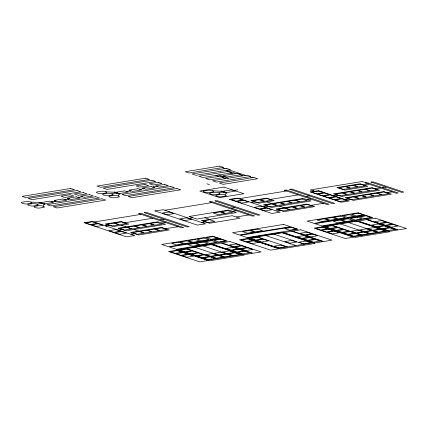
<?xml version="1.0" encoding="UTF-8"?>
<svg xmlns="http://www.w3.org/2000/svg" width="428" height="428" viewBox="0 0 428 428"><rect width="100%" height="100%" fill="white"/><g stroke="black" fill="none" stroke-linecap="round" stroke-linejoin="round"><path stroke-width="0.64" d="M43.153 206.232A3.108 0.706 10 0 0 38.884 205.686L34.459 206.408A3.108 0.706 10 0 0 35.192 207.526A3.108 0.706 10 0 0 39.462 208.067L43.886 207.35A3.108 0.706 10 0 0 43.153 206.232L44.528 203.84L53.436 202.396L49.685 201.149L39.751 202.744L39.066 202.31L45.106 204.316L43.586 204.017L44.528 203.84M118.117 195.944A3.108 0.706 10 0 0 113.848 195.398L109.429 196.12A3.108 0.706 10 0 0 110.157 197.238A3.108 0.706 10 0 0 114.426 197.779L118.85 197.062A3.108 0.706 10 0 0 118.117 195.944L119.498 193.552L128.4 192.102L124.65 190.856L114.715 192.456L114.035 192.022L120.07 194.023L118.551 193.729L119.498 193.552M225.037 194.959A3.108 0.706 10 0 0 220.768 194.419L216.343 195.136A3.108 0.706 10 0 0 217.071 196.254A3.108 0.706 10 0 0 221.34 196.8L225.765 196.078A3.108 0.706 10 0 0 225.037 194.959L226.412 192.573L235.32 191.123L231.569 189.877L221.629 191.471L220.95 191.038L226.984 193.044L225.465 192.744L226.412 192.573M42.656 203.22L42.393 203.573L41.147 203.156L42.656 203.22L36.904 204.156A3.108 0.706 10 0 0 32.635 203.61L28.211 204.333A3.108 0.706 10 0 0 28.944 205.451A3.108 0.706 10 0 0 33.213 205.991L37.637 205.274A3.108 0.706 10 0 0 36.904 204.156M55.924 201.058L55.667 201.411L54.415 201L55.924 201.058L51.563 201.77M69.197 198.902L68.935 199.255L67.688 198.838L69.197 198.902L64.831 199.614M78.105 197.452L78.361 197.099L79.613 197.517L78.105 197.452L82.465 196.741M94.074 222.004L140.956 214.38M117.62 192.932L117.363 193.279L116.111 192.868L117.62 192.932L111.868 193.868A3.108 0.706 10 0 0 107.599 193.322L103.175 194.044A3.108 0.706 10 0 0 103.908 195.163A3.108 0.706 10 0 0 108.177 195.703L112.601 194.986A3.108 0.706 10 0 0 111.868 193.868M130.893 190.77L130.631 191.123L129.379 190.706L130.893 190.77L126.528 191.482M109.215 225.326L105.759 225.882M144.161 188.614L143.904 188.962L142.652 188.55L144.161 188.614L139.796 189.32M118.428 230.093L121.878 229.531M125.067 222.747L152.646 218.259M153.069 187.164L153.326 186.811L154.578 187.229L153.069 187.164L157.434 186.453M134.542 233.736L131.086 234.298M164.919 210.255L211.796 202.631M160.554 219.869L164.004 219.307M161.864 223.025L165.31 222.464M165.572 228.696L177.973 226.674M189.272 218.344L192.718 217.782M224.534 191.947L224.277 192.3L223.025 191.883L224.534 191.947L218.783 192.884A3.108 0.706 10 0 0 214.514 192.343L210.089 193.06A3.108 0.706 10 0 0 210.822 194.178A3.108 0.706 10 0 0 215.091 194.724L219.516 194.002A3.108 0.706 10 0 0 218.783 192.884M205.381 221.988L201.925 222.549M231.398 208.12L234.844 207.559M239.53 198.635L286.407 191.006M232.704 211.277L236.149 210.72M236.411 216.948L248.823 214.926M254.665 201.957L251.209 202.514M263.883 206.724L267.329 206.162M270.523 199.378L298.097 194.89M276.547 210.929L279.992 210.367M306.009 196.5L309.455 195.938M310.76 199.095L307.304 199.651M311.022 205.322L323.434 203.305M333.926 195.767L337.376 195.205M345.706 199.678L349.152 199.116M363.779 184.88L368.62 184.094M375.511 188.775L380.353 187.988M385.879 187.095L382.423 187.651M392.091 191.888L387.238 192.67M233.442 190.497L237.808 189.791M212.534 190.808A3.108 0.706 10 0 1 213.267 191.926L208.843 192.648A3.108 0.706 10 0 1 204.573 192.102A3.108 0.706 10 0 1 203.84 190.984L208.265 190.267A3.108 0.706 10 0 1 212.534 190.808L222.662 191.327M105.62 191.787A3.108 0.706 10 0 1 106.347 192.905L101.928 193.627A3.108 0.706 10 0 1 97.659 193.087A3.108 0.706 10 0 1 96.926 191.969L101.35 191.246A3.108 0.706 10 0 1 105.62 191.787L115.747 192.306M30.655 202.08A3.108 0.706 10 0 1 31.383 203.198L26.964 203.915A3.108 0.706 10 0 1 22.689 203.375A3.108 0.706 10 0 1 21.962 202.257L26.386 201.535A3.108 0.706 10 0 1 30.655 202.08L40.778 202.599M366.245 182.793L362.307 181.483L310.252 189.946L314.195 191.257M266.837 201.904L271.705 203.519M279.516 206.114L284.385 207.735M204.905 217.74L209.774 219.355M121.381 225.272L126.255 226.894M134.06 229.488L138.934 231.104M222.212 167.626L225.133 168.6M229.028 169.895L245.586 175.394M249.487 176.689L252.408 177.657M226.273 170.339L236.01 173.575M239.91 174.87L242.831 175.844M230.334 173.056L233.255 174.025M218.612 174.961L228.354 178.198M215.856 175.41L218.778 176.379M222.672 177.674L225.593 178.647M348.542 222.56L378.737 232.591M340.271 223.908L370.466 233.934M331.994 225.251L362.195 235.282M206.868 183.778L209.469 184.645M273.931 234.18L304.126 244.211M265.654 235.528L295.855 245.56M257.383 236.871L287.579 246.903M203.091 245.929L233.287 255.96M194.815 247.277L225.016 257.303M186.544 248.62L216.739 258.651M84.097 222.688L126.378 236.818L134.756 235.593L92.523 221.49L84.123 222.667M105.577 224.026L113.313 226.578L128.748 224.047L121.006 221.506L105.604 224.005M118.256 228.236L126.121 230.783L165.561 224.315L157.691 221.795L118.256 228.236M130.882 232.431L138.709 234.983L169.221 229.97L161.393 227.445L130.882 232.431M138.763 213.556L181.429 227.819L183.703 227.626L141.031 213.379L138.79 213.535M144.279 212.657L186.945 226.92L189.219 226.733L146.547 212.481L144.279 212.657M154.936 210.94L197.217 225.069L205.595 223.844L163.309 209.731L154.963 210.918M189.101 216.488L196.96 219.04L236.4 212.582L228.531 210.046L189.112 216.477M201.727 220.682L209.549 223.234L240.065 218.221L232.195 215.701L201.727 220.682M209.602 201.807L252.269 216.07L254.542 215.883L211.871 201.631L209.613 201.797M215.118 200.914L257.784 215.172L260.058 214.984L217.435 200.748L215.129 200.898M229.547 199.32L271.828 213.449L280.206 212.218L237.92 198.105L229.547 199.32M251.027 200.657L258.763 203.209L274.204 200.673L266.462 198.132L251.038 200.641M263.712 204.868L271.577 207.414L311.012 200.946L303.142 198.426L263.712 204.868M276.338 209.062L284.16 211.614L314.676 206.601L306.844 204.076L276.349 209.051M284.213 190.187L326.88 204.45L329.153 204.258L286.482 190.011L284.24 190.166M289.729 189.288L332.395 203.551L334.669 203.359L291.998 189.112L289.729 189.288M310.3 191.921L341.041 202.214L349.366 200.973L318.614 190.69L310.327 191.899M333.754 193.911L341.581 196.463L379.657 190.219L371.83 187.694L333.754 193.911M337.082 187.566L344.904 190.118L367.93 186.335L360.141 183.794L337.082 187.566M345.498 197.811L353.319 200.363L391.401 194.13L383.536 191.594L345.508 197.8M365.453 182.949L396.039 193.199L398.313 193.007L367.77 182.788L365.453 182.949M370.969 182.05L401.555 192.3L403.829 192.113L373.237 181.873L370.98 182.039M105.967 225.615L105.764 225.888L106.941 225.936L105.967 225.615M131.294 234.025L131.091 234.298L132.268 234.346L131.294 234.025M177.984 226.674L177.781 226.947L176.807 226.626L177.984 226.674M202.134 222.276L201.936 222.549L203.107 222.597L202.134 222.276M251.418 202.241L251.22 202.514L252.397 202.567L251.418 202.241M307.518 199.384L307.315 199.657L308.492 199.705L307.518 199.384M382.632 187.384L382.434 187.657L383.611 187.705L382.632 187.384M387.447 192.402L387.244 192.675L388.421 192.723L387.447 192.402M313.59 190.883L312.911 190.995L314.232 191.263L313.59 190.883M70.748 188.443L22.031 196.366L25.782 197.613L74.499 189.69L70.748 188.443M145.713 178.155L96.996 186.078L100.746 187.325L149.463 179.402L145.713 178.155M219.692 166.107L185.222 171.719L189.117 173.008L223.587 167.401L219.692 166.107M76.997 190.519L28.28 198.442L32.03 199.689L80.748 191.765L76.997 190.519M151.961 180.231L103.244 188.154L106.995 189.401L155.712 181.477L151.961 180.231M226.514 168.375L192.038 173.982L195.938 175.277L230.408 169.67L226.514 168.375M69.994 194.751L61.086 196.201L64.837 197.447L73.744 195.997L69.994 194.751M83.251 192.595L74.344 194.044L78.094 195.291L86.996 193.841L83.251 192.595M144.958 184.463L136.051 185.913L139.801 187.154L148.709 185.709L144.958 184.463M158.216 182.307L149.308 183.756L153.058 184.998L161.966 183.553L158.216 182.307M227.814 171.537L198.87 176.245L202.765 177.54L231.714 172.832L227.814 171.537M62.959 198.988L54.051 200.438L57.801 201.684L66.709 200.234L62.959 198.988M76.227 196.832L67.319 198.276L71.069 199.523L79.977 198.073L76.227 196.832M89.5 194.67L80.592 196.12L84.343 197.367L93.251 195.917L89.5 194.67M137.923 188.7L129.015 190.15L132.766 191.396L141.673 189.946L137.923 188.7M151.191 186.538L142.289 187.988L146.039 189.235L154.941 187.785L151.191 186.538M164.464 184.382L155.557 185.832L159.307 187.079L168.215 185.629L164.464 184.382M220.158 176.154L205.691 178.508L209.586 179.803L224.053 177.449L220.158 176.154M237.385 173.351L222.913 175.705L226.808 176.999L241.28 174.645L237.385 173.351M95.749 196.746L47.032 204.675L50.782 205.916L99.499 197.993L95.749 196.746M170.713 186.458L121.996 194.382L125.746 195.628L174.464 187.705L170.713 186.458M101.998 198.822L53.281 206.751L57.031 207.992L105.748 200.069L101.998 198.822M246.967 175.17L212.497 180.776L216.391 182.071L250.867 176.464L246.967 175.17M176.962 188.534L128.245 196.457L131.995 197.704L180.712 189.781L176.962 188.534M253.788 177.433L219.318 183.04L223.213 184.334L257.683 178.727L253.788 177.433M224.026 187.1L199.806 191.043L219.666 197.64L243.885 193.697L224.026 187.1M92.411 221.795L85.52 222.913L90.388 224.534L97.284 223.411L92.411 221.795M237.866 198.421L230.97 199.544L235.844 201.16L242.735 200.042L237.866 198.421M169.097 211.983L162.201 213.107L167.075 214.722L173.971 213.604L169.097 211.983M98.258 223.732L91.362 224.855L96.236 226.471L103.127 225.353L98.258 223.732M243.709 200.363L236.818 201.486L241.686 203.102L248.582 201.979L243.709 200.363M113.891 223.127L107 224.251L111.868 225.866L118.765 224.743L113.891 223.127M121.477 221.891L114.581 223.015L119.455 224.63L126.346 223.512L121.477 221.891M259.347 199.758L252.45 200.876L257.319 202.498L264.215 201.374L259.347 199.758M266.928 198.522L260.037 199.646L264.905 201.262L271.801 200.138L266.928 198.522M345.396 186.667L338.505 187.785L343.374 189.406L350.27 188.283L345.396 186.667M352.982 185.431L346.086 186.555L350.955 188.17L357.851 187.052L352.982 185.431M360.563 184.201L353.672 185.319L358.541 186.94L365.437 185.816L360.563 184.201M318.716 191.054L311.819 192.177L316.688 193.793L323.584 192.67L318.716 191.054M324.558 192.996L317.662 194.119L322.535 195.735L329.426 194.612L324.558 192.996M220.169 211.892L213.272 213.01L218.141 214.631L225.037 213.508L220.169 211.892M227.75 210.656L220.853 211.78L225.727 213.395L232.618 212.272L227.75 210.656M126.576 227.338L119.68 228.461L124.553 230.077L131.444 228.959L126.576 227.338M134.157 226.107L127.266 227.225L132.134 228.846L139.03 227.723L134.157 226.107M141.743 224.871L134.847 225.995L139.721 227.61L146.611 226.487L141.743 224.871M149.324 223.635L142.433 224.759L147.302 226.375L154.198 225.256L149.324 223.635M156.91 222.405L150.014 223.523L154.888 225.144L161.779 224.021L156.91 222.405M186.635 217.809L179.739 218.933L184.607 220.548L191.503 219.425L186.635 217.809M272.026 203.969L265.135 205.092L270.004 206.708L276.9 205.584L272.026 203.969M279.612 202.733L272.716 203.856L277.585 205.472L284.481 204.354L279.612 202.733M287.193 201.502L280.303 202.621L285.171 204.242L292.067 203.118L287.193 201.502M294.78 200.267L287.884 201.39L292.752 203.006L299.648 201.888L294.78 200.267M302.361 199.036L295.47 200.154L300.338 201.775L307.234 200.652L302.361 199.036M115.79 229.558L108.899 230.681L113.768 232.297L120.664 231.174L115.79 229.558M342.074 193.012L335.178 194.135L340.051 195.751L346.942 194.628L342.074 193.012M349.655 191.776L342.764 192.9L347.632 194.515L354.528 193.397L349.655 191.776M357.241 190.546L350.345 191.664L355.219 193.285L362.109 192.161L357.241 190.546M364.822 189.31L357.931 190.433L362.8 192.049L369.696 190.931L364.822 189.31M372.408 188.079L365.512 189.197L370.386 190.818L377.277 189.695L372.408 188.079M261.246 206.189L254.35 207.307L259.218 208.928L266.114 207.805L261.246 206.189M330.405 194.938L323.509 196.056L328.378 197.677L335.274 196.554L330.405 194.938M121.638 231.5L114.741 232.618L119.61 234.239L126.506 233.116L121.638 231.5M267.088 208.126L260.192 209.249L265.066 210.865L271.957 209.747L267.088 208.126M336.248 196.88L329.351 197.998L334.225 199.619L341.116 198.496L336.248 196.88M210.062 219.789L203.166 220.912L208.035 222.528L214.931 221.41L210.062 219.789M139.218 231.537L132.327 232.661L137.195 234.276L144.092 233.158L139.218 231.537M146.804 230.307L139.908 231.425L144.782 233.046L151.673 231.923L146.804 230.307M154.369 229.066L147.473 230.189L152.347 231.805L159.237 230.681L154.369 229.066M161.95 227.83L155.059 228.953L159.928 230.569L166.824 229.451L161.95 227.83M284.674 208.169L277.777 209.292L282.646 210.908L289.542 209.784L284.674 208.169M292.254 206.933L285.364 208.056L290.232 209.672L297.128 208.554L292.254 206.933M299.819 205.697L292.929 206.815L297.797 208.436L304.693 207.312L299.819 205.697M307.406 204.461L300.51 205.584L305.378 207.2L312.274 206.082L307.406 204.461M342.09 198.817L335.199 199.94L340.067 201.556L346.964 200.438L342.09 198.817M353.833 196.917L346.937 198.041L351.805 199.657L358.701 198.539L353.833 196.917M361.414 195.687L354.518 196.805L359.392 198.426L366.288 197.303L361.414 195.687M368.979 194.446L362.083 195.569L366.957 197.185L373.847 196.061L368.979 194.446M376.544 193.205L369.648 194.328L374.521 195.944L381.412 194.826L376.544 193.205M384.13 191.974L377.234 193.092L382.102 194.713L388.999 193.59L384.13 191.974M283.566 224.422L232.548 232.72L239.37 234.983L290.387 226.685L283.566 224.422M212.727 236.17L161.709 244.468L168.53 246.731L219.548 238.433L212.727 236.17M249.38 230.462L242.489 231.585L247.357 233.201L254.253 232.083L249.38 230.462M257.656 229.119L250.76 230.237L255.628 231.858L262.524 230.735L257.656 229.119M358.177 212.796L307.165 221.099L313.981 223.363L364.998 215.065L358.177 212.796M178.54 242.211L171.644 243.334L176.518 244.95L183.409 243.832L178.54 242.211M186.811 240.868L179.921 241.986L184.789 243.607L191.685 242.483L186.811 240.868M195.088 239.519L188.192 240.643L193.065 242.259L199.956 241.135L195.088 239.519M204.049 238.064L197.153 239.182L202.027 240.804L208.918 239.68L204.049 238.064M213.01 236.604L206.119 237.727L210.988 239.343L217.884 238.219L213.01 236.604M323.991 218.842L317.1 219.965L321.968 221.581L328.865 220.457L323.991 218.842M332.267 217.494L325.371 218.617L330.245 220.233L337.136 219.115L332.267 217.494M340.538 216.151L333.647 217.269L338.516 218.89L345.412 217.766L340.538 216.151M349.499 214.69L342.609 215.814L347.477 217.429L354.373 216.311L349.499 214.69M358.466 213.235L351.57 214.353L356.438 215.974L363.335 214.851L358.466 213.235M291.361 227.011L240.343 235.309L247.165 237.572L298.177 229.274L291.361 227.011M220.522 238.754L169.504 247.058L176.32 249.321L227.338 241.023L220.522 238.754M291.645 227.445L284.748 228.568L289.622 230.184L296.513 229.06L291.645 227.445M365.972 215.386L314.955 223.684L321.776 225.952L372.793 217.649L365.972 215.386M194.606 243.452L187.71 244.575L192.584 246.191L199.475 245.073L194.606 243.452M202.877 242.109L195.987 243.227L200.855 244.848L207.751 243.725L202.877 242.109M211.844 240.648L204.948 241.772L209.816 243.388L216.712 242.269L211.844 240.648M220.805 239.193L213.909 240.311L218.783 241.932L225.674 240.809L220.805 239.193M340.057 220.083L333.166 221.206L338.034 222.822L344.931 221.704L340.057 220.083M348.333 218.74L341.437 219.858L346.311 221.479L353.202 220.356L348.333 218.74M357.294 217.28L350.398 218.403L355.272 220.019L362.163 218.895L357.294 217.28M366.256 215.824L359.365 216.943L364.233 218.564L371.13 217.44L366.256 215.824M281.918 232.399L247.448 238.005L280.565 249.01L315.04 243.398L281.918 232.399M211.079 244.147L176.609 249.754L209.725 260.759L244.195 255.147L211.079 244.147M247.732 238.444L239.461 239.787L270.63 250.145L278.901 248.796L247.732 238.444M282.202 232.837L249.112 238.219L279.307 248.251L312.403 242.863L282.202 232.837M291.853 231.264L283.582 232.613L314.751 242.965L323.028 241.617L291.853 231.264M300.814 229.809L292.543 231.152L323.718 241.51L331.989 240.161L300.814 229.809M356.529 220.778L322.059 226.385L355.181 237.385L389.651 231.778L356.529 220.778M176.892 250.193L168.616 251.536L199.79 261.893L208.061 260.545L176.892 250.193M211.362 244.586L178.267 249.968L208.468 259.999L241.558 254.612L211.362 244.586M221.014 243.013L212.743 244.361L243.912 254.714L252.183 253.365L221.014 243.013M229.975 241.558L221.704 242.901L252.873 253.253L261.15 251.91L229.975 241.558M248.015 238.878L241.125 240.001L245.993 241.617L252.889 240.499L248.015 238.878M257.667 237.31L250.776 238.433L255.644 240.049L262.541 238.926L257.667 237.31M322.343 226.824L314.072 228.167L345.241 238.519L353.517 237.176L322.343 226.824M356.813 221.212L323.723 226.599L353.919 236.625L387.014 231.243L356.813 221.212M366.464 219.644L358.193 220.992L389.362 231.345L397.639 229.996L366.464 219.644M375.431 218.184L367.154 219.532L398.329 229.884L406.6 228.541L375.431 218.184M177.176 250.626L170.28 251.75L175.154 253.365L182.044 252.247L177.176 250.626M186.827 249.059L179.931 250.177L184.805 251.798L191.696 250.674L186.827 249.059M322.626 227.257L315.736 228.381L320.604 229.996L327.5 228.873L322.626 227.257M332.278 225.69L325.387 226.808L330.255 228.429L337.152 227.305L332.278 225.69M253.863 240.82L246.967 241.943L251.835 243.559L258.731 242.441L253.863 240.82M263.514 239.252L256.618 240.37L261.492 241.991L268.383 240.868L263.514 239.252M306.946 232.185L300.049 233.308L304.923 234.924L311.814 233.8L306.946 232.185M183.018 252.568L176.127 253.692L180.996 255.307L187.892 254.184L183.018 252.568M192.67 251.001L185.779 252.119L190.647 253.74L197.543 252.616L192.67 251.001M236.106 243.933L229.21 245.057L234.084 246.672L240.975 245.549L236.106 243.933M328.474 229.199L321.578 230.318L326.452 231.939L333.342 230.815L328.474 229.199M338.125 227.626L331.229 228.75L336.103 230.366L342.994 229.248L338.125 227.626M381.557 220.564L374.666 221.683L379.534 223.304L386.43 222.18L381.557 220.564M303.827 235.582L296.936 236.705L301.804 238.321L308.7 237.203L303.827 235.582M312.793 234.127L305.897 235.25L310.765 236.866L317.662 235.742L312.793 234.127M188.866 254.51L181.97 255.634L186.843 257.249L193.734 256.126L188.866 254.51M198.517 252.937L191.621 254.061L196.495 255.677L203.386 254.558L198.517 252.937M232.987 247.331L226.091 248.454L230.965 250.07L237.856 248.952L232.987 247.331M241.948 245.875L235.058 246.993L239.926 248.615L246.822 247.491L241.948 245.875M334.316 231.141L327.425 232.26L332.294 233.881L339.19 232.757L334.316 231.141M343.968 229.569L337.077 230.692L341.945 232.308L348.841 231.19L343.968 229.569M378.438 223.962L371.547 225.085L376.415 226.701L383.311 225.577L378.438 223.962M387.404 222.506L380.508 223.625L385.377 225.246L392.273 224.122L387.404 222.506M291.746 240.44L284.855 241.563L289.724 243.179L296.62 242.061L291.746 240.44M309.674 237.524L302.778 238.647L307.652 240.263L314.543 239.145L309.674 237.524M204.359 254.879L197.469 256.003L202.337 257.619L209.233 256.5L204.359 254.879M212.636 253.536L205.74 254.655L210.613 256.276L217.504 255.152L212.636 253.536M220.907 252.188L214.011 253.312L218.885 254.928L225.775 253.809L220.907 252.188M229.178 250.845L222.287 251.964L227.156 253.585L234.052 252.461L229.178 250.845M238.835 249.273L231.939 250.396L236.807 252.012L243.703 250.894L238.835 249.273M247.796 247.817L240.9 248.936L245.774 250.557L252.664 249.433L247.796 247.817M349.815 231.511L342.919 232.634L347.793 234.25L354.684 233.126L349.815 231.511M358.086 230.168L351.195 231.286L356.064 232.902L362.96 231.783L358.086 230.168M366.357 228.82L359.466 229.943L364.335 231.559L371.231 230.435L366.357 228.82M374.634 227.471L367.738 228.595L372.611 230.211L379.502 229.092L374.634 227.471M384.285 225.904L377.389 227.027L382.263 228.643L389.154 227.519L384.285 225.904M393.246 224.443L386.356 225.567L391.224 227.182L398.12 226.064L393.246 224.443M281.046 245.073L274.155 246.196L279.024 247.812L285.92 246.694L281.046 245.073M305.865 241.039L298.974 242.157L303.843 243.778L310.739 242.655L305.865 241.039M315.516 239.466L308.625 240.59L313.494 242.205L320.39 241.087L315.516 239.466M210.207 256.821L203.311 257.945L208.185 259.561L215.075 258.442L210.207 256.821M218.478 255.479L211.587 256.597L216.456 258.218L223.352 257.094L218.478 255.479M226.754 254.13L219.858 255.254L224.727 256.87L231.623 255.746L226.754 254.13M235.026 252.788L228.129 253.906L233.003 255.527L239.894 254.403L235.026 252.788M244.677 251.215L237.781 252.338L242.655 253.954L249.545 252.83L244.677 251.215M355.657 233.453L348.767 234.576L353.635 236.192L360.531 235.068L355.657 233.453M363.934 232.104L357.038 233.228L361.906 234.844L368.802 233.725L363.934 232.104M372.205 230.762L365.309 231.88L370.183 233.501L377.073 232.377L372.205 230.762M380.476 229.413L373.585 230.537L378.454 232.153L385.35 231.034L380.476 229.413M390.127 227.846L383.237 228.964L388.105 230.585L395.001 229.462L390.127 227.846"/></g></svg>
